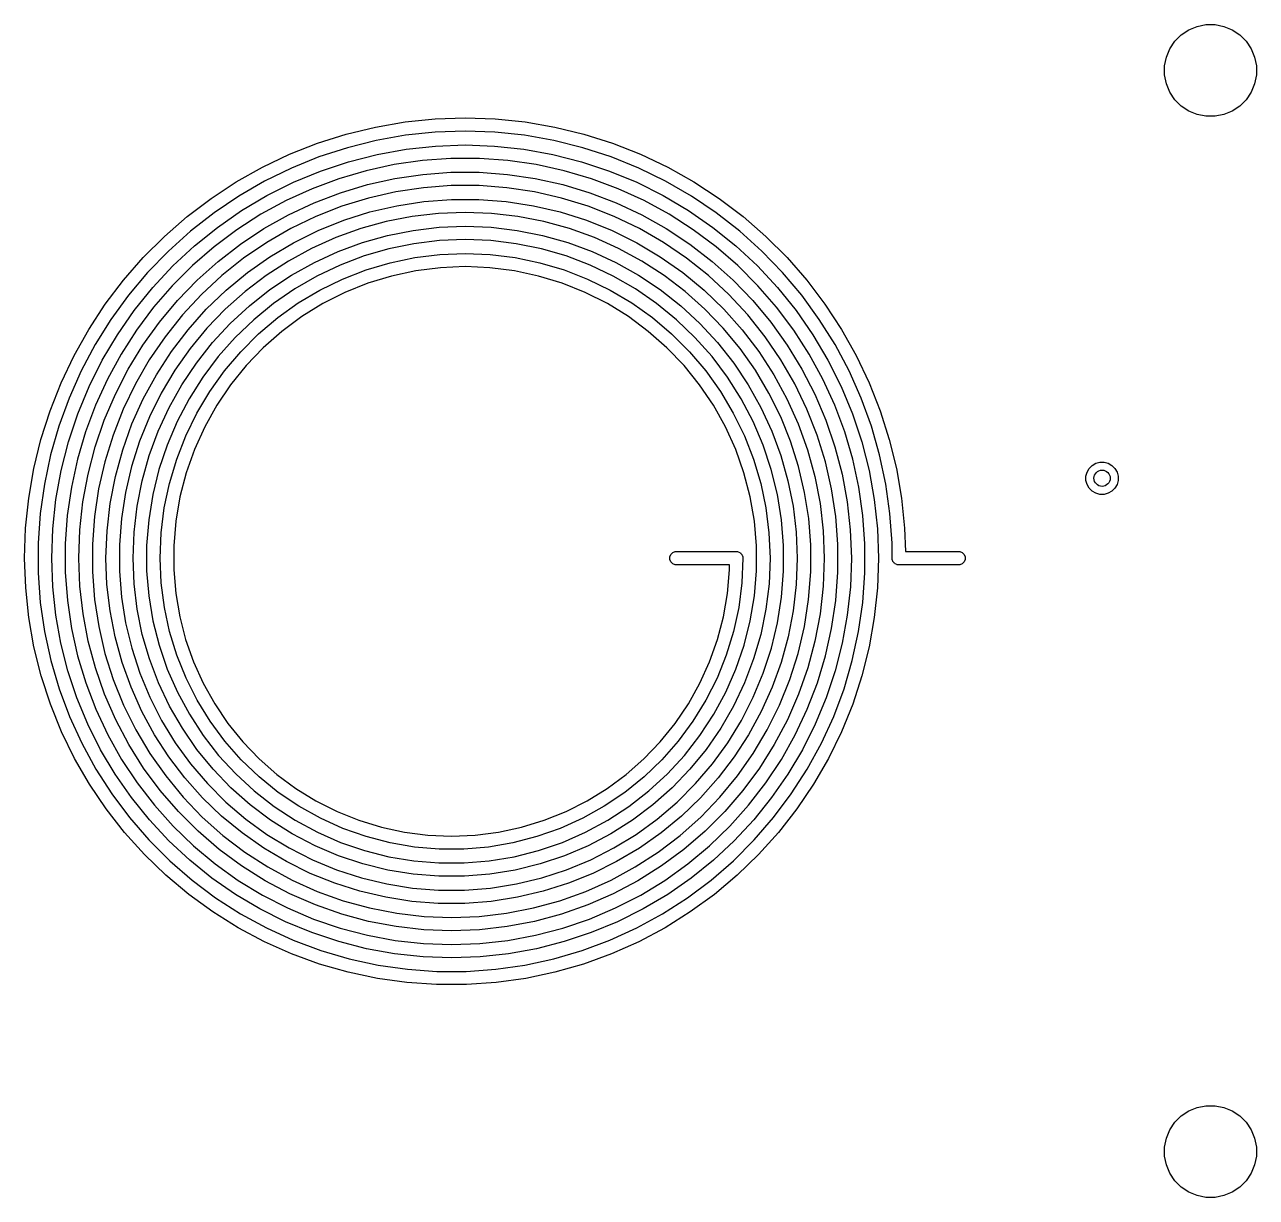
# Model space of a CAD drawing. Extents: x 25 to 275, y -107 to -24.
# Drawn here: x 57.12 to 79.85, y -106.8 to -85.15 of the extents above; entities that cross this region are included whole.
import ezdxf

# ---------------------------------------------------------------- set-up
doc = ezdxf.new("R2010")
doc.units = 0
doc.layers.add('BLACK', color=7, linetype='CONTINUOUS')

msp = doc.modelspace()

# ---------------------------------------------------------------- linework, layer by layer
at = {"layer": 'BLACK', "linetype": 'CONTINUOUS'}
for p, q in [((78.599313, -85.250367), (78.753258, -85.186601)), ((78.753258, -85.186601), (78.916685, -85.154093)), ((78.916685, -85.154093), (79.083315, -85.154093)), ((79.083315, -85.154093), (79.246742, -85.186601)), ((79.246742, -85.186601), (79.400687, -85.250367)), ((78.342941, -85.460766), (78.460766, -85.342941)), ((78.460766, -85.342941), (78.599313, -85.250367)), ((79.400687, -85.250367), (79.539234, -85.342941)), ((79.539234, -85.342941), (79.657059, -85.460766)), ((78.186601, -85.753258), (78.250367, -85.599313)), ((78.250367, -85.599313), (78.342941, -85.460766)), ((79.657059, -85.460766), (79.749633, -85.599313)), ((79.749633, -85.599313), (79.813399, -85.753258)), ((78.154093, -85.916685), (78.186601, -85.753258)), ((79.813399, -85.753258), (79.845907, -85.916685)), ((78.154093, -86.083315), (78.154093, -85.916685)), ((78.186601, -86.246742), (78.154093, -86.083315)), ((79.845907, -86.083315), (79.813399, -86.246742)), ((79.845907, -85.916685), (79.845907, -86.083315)), ((78.250367, -86.400687), (78.186601, -86.246742)), ((79.813399, -86.246742), (79.749633, -86.400687)), ((78.342941, -86.539234), (78.250367, -86.400687)), ((78.460766, -86.657059), (78.342941, -86.539234)), ((79.657059, -86.539234), (79.539234, -86.657059)), ((79.749633, -86.400687), (79.657059, -86.539234)), ((78.599313, -86.749633), (78.460766, -86.657059)), ((78.753258, -86.813399), (78.599313, -86.749633)), ((79.400687, -86.749633), (79.246742, -86.813399)), ((79.539234, -86.657059), (79.400687, -86.749633)), ((63.59692, -87.044942), (64.143646, -86.950677)), ((64.143646, -86.950677), (64.69553, -86.893941)), ((64.69553, -86.893941), (65.25, -86.875)), ((65.25, -86.875), (65.80447, -86.893941)), ((65.80447, -86.893941), (66.356354, -86.950677)), ((66.356354, -86.950677), (66.90308, -87.044942)), ((78.916685, -86.845907), (78.753258, -86.813399)), ((79.083315, -86.845907), (78.916685, -86.845907)), ((79.246742, -86.813399), (79.083315, -86.845907)), ((62.529103, -87.34413), (63.057901, -87.176297)), ((63.057901, -87.176297), (63.59692, -87.044942)), ((64.153344, -87.196886), (63.611697, -87.292393)), ((64.700333, -87.139395), (64.153344, -87.196886)), ((65.25, -87.1202), (64.700333, -87.139395)), ((65.799667, -87.139395), (65.25, -87.1202)), ((66.346656, -87.196886), (65.799667, -87.139395)), ((66.888303, -87.292393), (66.346656, -87.196886)), ((66.90308, -87.044942), (67.442099, -87.176297)), ((67.442099, -87.176297), (67.970897, -87.34413)), ((62.012991, -87.547658), (62.529103, -87.34413)), ((63.078033, -87.42545), (62.55495, -87.59541)), ((63.611697, -87.292393), (63.078033, -87.42545)), ((63.62919, -87.549255), (64.164849, -87.452612)), ((64.164849, -87.452612), (64.706039, -87.394428)), ((64.706039, -87.394428), (65.25, -87.375)), ((65.25, -87.375), (65.793961, -87.394428)), ((65.793961, -87.394428), (66.335151, -87.452612)), ((66.335151, -87.452612), (66.87081, -87.549255)), ((67.421967, -87.42545), (66.888303, -87.292393)), ((67.94505, -87.59541), (67.421967, -87.42545)), ((67.970897, -87.34413), (68.487009, -87.547658)), ((61.511972, -87.785933), (62.012991, -87.547658)), ((62.55495, -87.59541), (62.044997, -87.801445)), ((62.585336, -87.855758), (63.101789, -87.683866)), ((63.101789, -87.683866), (63.62919, -87.549255)), ((64.461146, -87.662581), (63.93971, -87.737553)), ((64.986601, -87.625), (64.461146, -87.662581)), ((65.513399, -87.625), (64.986601, -87.625)), ((66.038854, -87.662581), (65.513399, -87.625)), ((66.56029, -87.737553), (66.038854, -87.662581)), ((66.87081, -87.549255), (67.398211, -87.683866)), ((67.398211, -87.683866), (67.914664, -87.855758)), ((68.455003, -87.801445), (67.94505, -87.59541)), ((68.487009, -87.547658), (68.988028, -87.785933)), ((61.02838, -88.057842), (61.511972, -87.785933)), ((62.044997, -87.801445), (61.550658, -88.04255)), ((62.082461, -88.064056), (62.585336, -87.855758)), ((63.424952, -87.849531), (62.919493, -87.997947)), ((63.93971, -87.737553), (63.424952, -87.849531)), ((63.955837, -87.99352), (64.47073, -87.917743)), ((64.47073, -87.917743), (64.989781, -87.879753)), ((64.989781, -87.879753), (65.510219, -87.879753)), ((65.510219, -87.879753), (66.02927, -87.917743)), ((66.02927, -87.917743), (66.544163, -87.99352)), ((67.075048, -87.849531), (66.56029, -87.737553)), ((67.580507, -87.997947), (67.075048, -87.849531)), ((67.914664, -87.855758), (68.417539, -88.064056)), ((68.949342, -88.04255), (68.455003, -87.801445)), ((68.988028, -87.785933), (69.47162, -88.057842)), ((60.564472, -88.36212), (61.02838, -88.057842)), ((61.550658, -88.04255), (61.074342, -88.317551)), ((61.595726, -88.307698), (62.082461, -88.064056)), ((62.919493, -87.997947), (62.42591, -88.182044)), ((62.949477, -88.256617), (63.44785, -88.106679)), ((63.44785, -88.106679), (63.955837, -87.99352)), ((64.992756, -88.125), (64.479706, -88.163448)), ((65.507244, -88.125), (64.992756, -88.125)), ((66.020294, -88.163448), (65.507244, -88.125)), ((66.544163, -87.99352), (67.05215, -88.106679)), ((67.05215, -88.106679), (67.550523, -88.256617)), ((68.07409, -88.182044), (67.580507, -87.997947)), ((68.417539, -88.064056), (68.904274, -88.307698)), ((69.425658, -88.317551), (68.949342, -88.04255)), ((69.47162, -88.057842), (69.935528, -88.36212)), ((60.12241, -88.697346), (60.564472, -88.36212)), ((61.074342, -88.317551), (60.61837, -88.625108)), ((61.127614, -88.585442), (61.595726, -88.307698)), ((62.42591, -88.182044), (61.946718, -88.400884)), ((62.463379, -88.442533), (62.949477, -88.256617)), ((63.469374, -88.354613), (62.977742, -88.506261)), ((63.970963, -88.240128), (63.469374, -88.354613)), ((64.479706, -88.163448), (63.970963, -88.240128)), ((64.490222, -88.418711), (64.996244, -88.379862)), ((64.996244, -88.379862), (65.503756, -88.379862)), ((65.503756, -88.379862), (66.009778, -88.418711)), ((66.529037, -88.240128), (66.020294, -88.163448)), ((67.030626, -88.354613), (66.529037, -88.240128)), ((67.522258, -88.506261), (67.030626, -88.354613)), ((67.550523, -88.256617), (68.036621, -88.442533)), ((68.553282, -88.400884), (68.07409, -88.182044)), ((68.904274, -88.307698), (69.372386, -88.585442)), ((69.88163, -88.625108), (69.425658, -88.317551)), ((69.935528, -88.36212), (70.37759, -88.697346)), ((60.680508, -88.895873), (61.127614, -88.585442)), ((61.946718, -88.400884), (61.484359, -88.653351)), ((61.992148, -88.663437), (62.463379, -88.442533)), ((62.977742, -88.506261), (62.498818, -88.694225)), ((63.494498, -88.611821), (63.988659, -88.496182)), ((63.988659, -88.496182), (64.490222, -88.418711)), ((66.009778, -88.418711), (66.511341, -88.496182)), ((66.511341, -88.496182), (67.005502, -88.611821)), ((68.001182, -88.694225), (67.522258, -88.506261)), ((68.036621, -88.442533), (68.507852, -88.663437)), ((69.015641, -88.653351), (68.553282, -88.400884)), ((69.372386, -88.585442), (69.819492, -88.895873)), ((59.704256, -89.061958), (60.12241, -88.697346)), ((60.61837, -88.625108), (60.184962, -88.963723)), ((61.484359, -88.653351), (61.041189, -88.938159)), ((61.5383, -88.918149), (61.992148, -88.663437)), ((62.498818, -88.694225), (62.03528, -88.917453)), ((62.53992, -88.954664), (63.010638, -88.764947)), ((63.010638, -88.764947), (63.494498, -88.611821)), ((63.796367, -88.788133), (63.325119, -88.917634)), ((64.276146, -88.695085), (63.796367, -88.788133)), ((64.76164, -88.639037), (64.276146, -88.695085)), ((65.25, -88.620318), (64.76164, -88.639037)), ((65.73836, -88.639037), (65.25, -88.620318)), ((66.223854, -88.695085), (65.73836, -88.639037)), ((66.703633, -88.788133), (66.223854, -88.695085)), ((67.174881, -88.917634), (66.703633, -88.788133)), ((67.005502, -88.611821), (67.489362, -88.764947)), ((67.489362, -88.764947), (67.96008, -88.954664)), ((68.46472, -88.917453), (68.001182, -88.694225)), ((68.507852, -88.663437), (68.9617, -88.918149)), ((69.458811, -88.938159), (69.015641, -88.653351)), ((70.315038, -88.963723), (69.88163, -88.625108)), ((70.37759, -88.697346), (70.795744, -89.061958)), ((59.311958, -89.454256), (59.704256, -89.061958)), ((60.184962, -88.963723), (59.776231, -89.331746)), ((60.256687, -89.237409), (60.680508, -88.895873)), ((61.041189, -88.938159), (60.619466, -89.253857)), ((61.104255, -89.205311), (61.5383, -88.918149)), ((62.03528, -88.917453), (61.58972, -89.174698)), ((62.085106, -89.179856), (62.53992, -88.954664)), ((63.325119, -88.917634), (62.865166, -89.082829)), ((63.357271, -89.174779), (63.820147, -89.044234)), ((63.820147, -89.044234), (64.291839, -88.950409)), ((64.291839, -88.950409), (64.769438, -88.893881)), ((64.769438, -88.893881), (65.25, -88.875)), ((65.25, -88.875), (65.730562, -88.893881)), ((65.730562, -88.893881), (66.208161, -88.950409)), ((66.208161, -88.950409), (66.679853, -89.044234)), ((66.679853, -89.044234), (67.142729, -89.174779)), ((67.634834, -89.082829), (67.174881, -88.917634)), ((67.96008, -88.954664), (68.414894, -89.179856)), ((68.91028, -89.174698), (68.46472, -88.917453)), ((68.9617, -88.918149), (69.395745, -89.205311)), ((69.880534, -89.253857), (69.458811, -88.938159)), ((69.819492, -88.895873), (70.243313, -89.237409)), ((70.723769, -89.331746), (70.315038, -88.963723)), ((70.795744, -89.061958), (71.188042, -89.454256)), ((59.858311, -89.608311), (60.256687, -89.237409)), ((60.619466, -89.253857), (60.221339, -89.598837)), ((60.69233, -89.523389), (61.104255, -89.205311)), ((61.58972, -89.174698), (61.164629, -89.464519)), ((61.648865, -89.439204), (62.085106, -89.179856)), ((62.419209, -89.282749), (61.989863, -89.516219)), ((62.865166, -89.082829), (62.419209, -89.282749)), ((62.906064, -89.341238), (63.357271, -89.174779)), ((63.842879, -89.291086), (63.388065, -89.422825)), ((64.306819, -89.196372), (63.842879, -89.291086)), ((64.776875, -89.139297), (64.306819, -89.196372)), ((65.25, -89.120231), (64.776875, -89.139297)), ((65.723125, -89.139297), (65.25, -89.120231)), ((66.193181, -89.196372), (65.723125, -89.139297)), ((66.657121, -89.291086), (66.193181, -89.196372)), ((67.111935, -89.422825), (66.657121, -89.291086)), ((67.142729, -89.174779), (67.593936, -89.341238)), ((68.080791, -89.282749), (67.634834, -89.082829)), ((68.510137, -89.516219), (68.080791, -89.282749)), ((68.414894, -89.179856), (68.851135, -89.439204)), ((69.335371, -89.464519), (68.91028, -89.174698)), ((69.395745, -89.205311), (69.80767, -89.523389)), ((70.278661, -89.598837), (69.880534, -89.253857)), ((70.243313, -89.237409), (70.641689, -89.608311)), ((58.947346, -89.87241), (59.311958, -89.454256)), ((59.776231, -89.331746), (59.394167, -89.727385)), ((61.164629, -89.464519), (60.762386, -89.785298)), ((61.233757, -89.731185), (61.648865, -89.439204)), ((61.989863, -89.516219), (61.57965, -89.781871)), ((62.469308, -89.542585), (62.906064, -89.341238)), ((63.388065, -89.422825), (62.945327, -89.590733)), ((63.869144, -89.547124), (64.324155, -89.451718)), ((64.324155, -89.451718), (64.785491, -89.394212)), ((64.785491, -89.394212), (65.25, -89.375)), ((65.25, -89.375), (65.714509, -89.394212)), ((65.714509, -89.394212), (66.175845, -89.451718)), ((66.175845, -89.451718), (66.630856, -89.547124)), ((67.554673, -89.590733), (67.111935, -89.422825)), ((67.593936, -89.341238), (68.030692, -89.542585)), ((68.92035, -89.781871), (68.510137, -89.516219)), ((68.851135, -89.439204), (69.266243, -89.731185)), ((69.737614, -89.785298), (69.335371, -89.464519)), ((71.105833, -89.727385), (70.723769, -89.331746)), ((71.188042, -89.454256), (71.552654, -89.87241)), ((59.394167, -89.727385), (59.040633, -90.148711)), ((59.487409, -90.006687), (59.858311, -89.608311)), ((60.221339, -89.598837), (59.848837, -89.971339)), ((60.304721, -89.870688), (60.69233, -89.523389)), ((60.842217, -90.054085), (61.233757, -89.731185)), ((62.049696, -89.777579), (62.469308, -89.542585)), ((62.945327, -89.590733), (62.517535, -89.793723)), ((62.990463, -89.848775), (63.423565, -89.679778)), ((63.423565, -89.679778), (63.869144, -89.547124)), ((64.340801, -89.697537), (63.894397, -89.793745)), ((64.793757, -89.639534), (64.340801, -89.697537)), ((65.25, -89.620153), (64.793757, -89.639534)), ((65.706243, -89.639534), (65.25, -89.620153)), ((66.159199, -89.697537), (65.706243, -89.639534)), ((66.605603, -89.793745), (66.159199, -89.697537)), ((66.630856, -89.547124), (67.076435, -89.679778)), ((67.076435, -89.679778), (67.509537, -89.848775)), ((67.982465, -89.793723), (67.554673, -89.590733)), ((68.030692, -89.542585), (68.450304, -89.777579)), ((69.266243, -89.731185), (69.657783, -90.054085)), ((69.80767, -89.523389), (70.195279, -89.870688)), ((70.651163, -89.971339), (70.278661, -89.598837)), ((70.641689, -89.608311), (71.012591, -90.006687)), ((71.459367, -90.148711), (71.105833, -89.727385)), ((58.61212, -90.314472), (58.947346, -89.87241)), ((59.848837, -89.971339), (59.503857, -90.369466)), ((59.943498, -90.245353), (60.304721, -89.870688)), ((60.762386, -89.785298), (60.385239, -90.135239)), ((61.57965, -89.781871), (61.190976, -90.078144)), ((61.649815, -90.044771), (62.049696, -89.777579)), ((62.517535, -89.793723), (62.107464, -90.030478)), ((62.572796, -90.05296), (62.990463, -89.848775)), ((63.457759, -89.927464), (63.034034, -90.09773)), ((63.894397, -89.793745), (63.457759, -89.927464)), ((67.042241, -89.927464), (66.605603, -89.793745)), ((67.465966, -90.09773), (67.042241, -89.927464)), ((67.509537, -89.848775), (67.927204, -90.05296)), ((68.392536, -90.030478), (67.982465, -89.793723)), ((68.450304, -89.777579), (68.850185, -90.044771)), ((69.309024, -90.078144), (68.92035, -89.781871)), ((70.114761, -90.135239), (69.737614, -89.785298)), ((70.195279, -89.870688), (70.556502, -90.245353)), ((70.996143, -90.369466), (70.651163, -89.971339)), ((71.552654, -89.87241), (71.88788, -90.314472)), ((59.040633, -90.148711), (58.71735, -90.593672)), ((59.145873, -90.430508), (59.487409, -90.006687)), ((60.385239, -90.135239), (60.035298, -90.512386)), ((60.476544, -90.40601), (60.842217, -90.054085)), ((61.190976, -90.078144), (60.826121, -90.403301)), ((61.272131, -90.342513), (61.649815, -90.044771)), ((62.107464, -90.030478), (61.717774, -90.299461)), ((62.173417, -90.290939), (62.572796, -90.05296)), ((63.034034, -90.09773), (62.626276, -90.303318)), ((67.873724, -90.303318), (67.465966, -90.09773)), ((67.927204, -90.05296), (68.326583, -90.290939)), ((68.782226, -90.299461), (68.392536, -90.030478)), ((68.850185, -90.044771), (69.227869, -90.342513)), ((69.673879, -90.403301), (69.309024, -90.078144)), ((69.657783, -90.054085), (70.023456, -90.40601)), ((70.464702, -90.512386), (70.114761, -90.135239)), ((71.012591, -90.006687), (71.354127, -90.430508)), ((71.78265, -90.593672), (71.459367, -90.148711)), ((58.307842, -90.77838), (58.61212, -90.314472)), ((59.503857, -90.369466), (59.188159, -90.791189)), ((59.610588, -90.645387), (59.943498, -90.245353)), ((60.138884, -90.784894), (60.476544, -90.40601)), ((60.826121, -90.403301), (60.487228, -90.755434)), ((60.918971, -90.668971), (61.272131, -90.342513)), ((61.717774, -90.299461), (61.350992, -90.59893)), ((61.795053, -90.561085), (62.173417, -90.290939)), ((62.626276, -90.303318), (62.237421, -90.542745)), ((68.262579, -90.542745), (67.873724, -90.303318)), ((68.326583, -90.290939), (68.704947, -90.561085)), ((69.149008, -90.59893), (68.782226, -90.299461)), ((69.227869, -90.342513), (69.581029, -90.668971)), ((70.012772, -90.755434), (69.673879, -90.403301)), ((70.023456, -90.40601), (70.361116, -90.784894)), ((70.556502, -90.245353), (70.889412, -90.645387)), ((71.311841, -90.791189), (70.996143, -90.369466)), ((71.88788, -90.314472), (72.192158, -90.77838)), ((58.71735, -90.593672), (58.425893, -91.0601)), ((58.835442, -90.877614), (59.145873, -90.430508)), ((59.307766, -91.068655), (59.610588, -90.645387)), ((60.035298, -90.512386), (59.714519, -90.914629)), ((61.350992, -90.59893), (61.009496, -90.926941)), ((61.440291, -90.861553), (61.795053, -90.561085)), ((62.237421, -90.542745), (61.870273, -90.814287)), ((68.629727, -90.814287), (68.262579, -90.542745)), ((68.704947, -90.561085), (69.059709, -90.861553)), ((69.490504, -90.926941), (69.149008, -90.59893)), ((70.785481, -90.914629), (70.464702, -90.512386)), ((70.889412, -90.645387), (71.192234, -91.068655)), ((71.354127, -90.430508), (71.664558, -90.877614)), ((72.074107, -91.0601), (71.78265, -90.593672)), ((58.035933, -91.261972), (58.307842, -90.77838)), ((58.557698, -91.345726), (58.835442, -90.877614)), ((59.188159, -90.791189), (58.903351, -91.234359)), ((59.831218, -91.188514), (60.138884, -90.784894)), ((60.487228, -90.755434), (60.176284, -91.132475)), ((60.592513, -91.022131), (60.918971, -90.668971)), ((61.111553, -91.190291), (61.440291, -90.861553)), ((61.870273, -90.814287), (61.527475, -91.115987)), ((68.972525, -91.115987), (68.629727, -90.814287)), ((69.059709, -90.861553), (69.388447, -91.190291)), ((69.581029, -90.668971), (69.907487, -91.022131)), ((70.323716, -91.132475), (70.012772, -90.755434)), ((70.361116, -90.784894), (70.668782, -91.188514)), ((71.596649, -91.234359), (71.311841, -90.791189)), ((71.664558, -90.877614), (71.942302, -91.345726)), ((72.192158, -90.77838), (72.464067, -91.261972)), ((58.425893, -91.0601), (58.167683, -91.545723)), ((59.036648, -91.512898), (59.307766, -91.068655)), ((59.714519, -90.914629), (59.424698, -91.33972)), ((60.294771, -91.399815), (60.592513, -91.022131)), ((61.009496, -90.926941), (60.695502, -91.281367)), ((69.804498, -91.281367), (69.490504, -90.926941)), ((69.907487, -91.022131), (70.205229, -91.399815)), ((71.075302, -91.33972), (70.785481, -90.914629)), ((71.192234, -91.068655), (71.463352, -91.512898)), ((72.332317, -91.545723), (72.074107, -91.0601)), ((57.797658, -91.762991), (58.035933, -91.261972)), ((58.903351, -91.234359), (58.650884, -91.696718)), ((59.555351, -91.614501), (59.831218, -91.188514)), ((60.176284, -91.132475), (59.895115, -91.532212)), ((60.695502, -91.281367), (60.411045, -91.659911)), ((60.811085, -91.545053), (61.111553, -91.190291)), ((61.527475, -91.115987), (61.211498, -91.445671)), ((69.288502, -91.445671), (68.972525, -91.115987)), ((69.388447, -91.190291), (69.688915, -91.545053)), ((70.088955, -91.659911), (69.804498, -91.281367)), ((70.604885, -91.532212), (70.323716, -91.132475)), ((70.668782, -91.188514), (70.944649, -91.614501)), ((71.849116, -91.696718), (71.596649, -91.234359)), ((72.464067, -91.261972), (72.702342, -91.762991)), ((58.167683, -91.545723), (57.943977, -92.048175)), ((58.314056, -91.832461), (58.557698, -91.345726)), ((58.798681, -91.975746), (59.036648, -91.512898)), ((59.424698, -91.33972), (59.167453, -91.78528)), ((59.895115, -91.532212), (59.645371, -91.952299)), ((60.027579, -91.799696), (60.294771, -91.399815)), ((60.540939, -91.923417), (60.811085, -91.545053)), ((61.211498, -91.445671), (60.924618, -91.800964)), ((69.575382, -91.800964), (69.288502, -91.445671)), ((69.688915, -91.545053), (69.959061, -91.923417)), ((70.205229, -91.399815), (70.472421, -91.799696)), ((70.854629, -91.952299), (70.604885, -91.532212)), ((71.332547, -91.78528), (71.075302, -91.33972)), ((71.463352, -91.512898), (71.701319, -91.975746)), ((71.942302, -91.345726), (72.185944, -91.832461)), ((72.556023, -92.048175), (72.332317, -91.545723)), ((57.59413, -92.279103), (57.797658, -91.762991)), ((58.650884, -91.696718), (58.432044, -92.17591)), ((59.167453, -91.78528), (58.944225, -92.248818)), ((59.312903, -92.060356), (59.555351, -91.614501)), ((60.411045, -91.659911), (60.157971, -92.060116)), ((70.342029, -92.060115), (70.088955, -91.659911)), ((70.944649, -91.614501), (71.187097, -92.060356)), ((71.555775, -92.248818), (71.332547, -91.78528)), ((72.067956, -92.17591), (71.849116, -91.696718)), ((72.702342, -91.762991), (72.90587, -92.279103)), ((58.105758, -92.335336), (58.314056, -91.832461)), ((58.595135, -92.45473), (58.798681, -91.975746)), ((59.645371, -91.952299), (59.428517, -92.390272)), ((59.792585, -92.219308), (60.027579, -91.799696)), ((60.30296, -92.322796), (60.540939, -91.923417)), ((60.924618, -91.800964), (60.668904, -92.179307)), ((69.831096, -92.179307), (69.575382, -91.800964)), ((69.959061, -91.923417), (70.19704, -92.322796)), ((70.472421, -91.799696), (70.707415, -92.219308)), ((71.071483, -92.390272), (70.854629, -91.952299)), ((71.701319, -91.975746), (71.904865, -92.45473)), ((72.185944, -91.832461), (72.394242, -92.335336)), ((57.943977, -92.048175), (57.755865, -92.565008)), ((58.432044, -92.17591), (58.247947, -92.669493)), ((59.105296, -92.523462), (59.312903, -92.060356)), ((59.591238, -92.656064), (59.792585, -92.219308)), ((60.157971, -92.060116), (59.93792, -92.479387)), ((60.668904, -92.179307), (60.446196, -92.577973)), ((70.053804, -92.577973), (69.831096, -92.179307)), ((70.56208, -92.479387), (70.342029, -92.060115)), ((70.707415, -92.219308), (70.908762, -92.656064)), ((71.187097, -92.060356), (71.394704, -92.523462)), ((72.252053, -92.669493), (72.067956, -92.17591)), ((72.744135, -92.565008), (72.556023, -92.048175)), ((57.426297, -92.807901), (57.59413, -92.279103)), ((57.933866, -92.851789), (58.105758, -92.335336)), ((58.427096, -92.947294), (58.595135, -92.45473)), ((58.944225, -92.248818), (58.756261, -92.727742)), ((59.428517, -92.390272), (59.245826, -92.84356)), ((60.098775, -92.740463), (60.30296, -92.322796)), ((70.19704, -92.322796), (70.401225, -92.740463)), ((71.254174, -92.84356), (71.071483, -92.390272)), ((71.743739, -92.727742), (71.555775, -92.248818)), ((71.904865, -92.45473), (72.072904, -92.947294)), ((72.394242, -92.335336), (72.566134, -92.851789)), ((72.90587, -92.279103), (73.073703, -92.807901)), ((57.755865, -92.565008), (57.604264, -93.093704)), ((58.247947, -92.669493), (58.099531, -93.174952)), ((58.933749, -93.001101), (59.105296, -92.523462)), ((59.424779, -93.107271), (59.591238, -92.656064)), ((59.93792, -92.479387), (59.75232, -92.915005)), ((60.446196, -92.577973), (60.258099, -92.994089)), ((70.241901, -92.994089), (70.053804, -92.577973)), ((70.74768, -92.915005), (70.56208, -92.479387)), ((70.908762, -92.656064), (71.075221, -93.107271)), ((71.394704, -92.523462), (71.566251, -93.001101)), ((72.400469, -93.174952), (72.252053, -92.669493)), ((72.895736, -93.093704), (72.744135, -92.565008)), ((57.294942, -93.34692), (57.426297, -92.807901)), ((57.799255, -93.37919), (57.933866, -92.851789)), ((58.756261, -92.727742), (58.604613, -93.219374)), ((59.245826, -92.84356), (59.098369, -93.309502)), ((59.75232, -92.915005), (59.602375, -93.364146)), ((59.929778, -93.173565), (60.098775, -92.740463)), ((70.401225, -92.740463), (70.570222, -93.173565)), ((70.897625, -93.364146), (70.74768, -92.915005)), ((71.401631, -93.309502), (71.254174, -92.84356)), ((71.895387, -93.219374), (71.743739, -92.727742)), ((72.566134, -92.851789), (72.700745, -93.37919)), ((73.073703, -92.807901), (73.205058, -93.34692)), ((57.604264, -93.093704), (57.489912, -93.631687)), ((58.295459, -93.45081), (58.427096, -92.947294)), ((58.799268, -93.490471), (58.933749, -93.001101)), ((59.294234, -93.570147), (59.424779, -93.107271)), ((60.258099, -92.994089), (60.105969, -93.424658)), ((70.394031, -93.424658), (70.241901, -92.994089)), ((71.075221, -93.107271), (71.205766, -93.570147)), ((71.566251, -93.001101), (71.700732, -93.490471)), ((72.072904, -92.947294), (72.204541, -93.45081)), ((73.010088, -93.631687), (72.895736, -93.093704)), ((57.200677, -93.893646), (57.294942, -93.34692)), ((57.702612, -93.914849), (57.799255, -93.37919)), ((58.099531, -93.174952), (57.987553, -93.68971)), ((58.604613, -93.219374), (58.490128, -93.720963)), ((59.098369, -93.309502), (58.987013, -93.785365)), ((59.602375, -93.364146), (59.489057, -93.823895)), ((59.797124, -93.619144), (59.929778, -93.173565)), ((70.570222, -93.173565), (70.702876, -93.619144)), ((71.010943, -93.823895), (70.897625, -93.364146)), ((71.512987, -93.785365), (71.401631, -93.309502)), ((72.009872, -93.720963), (71.895387, -93.219374)), ((72.512447, -93.68971), (72.400469, -93.174952)), ((72.700745, -93.37919), (72.797388, -93.914849)), ((73.205058, -93.34692), (73.299323, -93.893646)), ((76.722836, -93.410195), (76.761994, -93.342372)), ((76.761994, -93.342372), (76.817372, -93.286994)), ((76.817372, -93.286994), (76.885195, -93.247836)), ((76.885195, -93.247836), (76.960842, -93.227567)), ((76.960842, -93.227567), (77.039158, -93.227567)), ((77.039158, -93.227567), (77.114805, -93.247836)), ((77.114805, -93.247836), (77.182628, -93.286994)), ((77.182628, -93.286994), (77.238006, -93.342372)), ((77.238006, -93.342372), (77.277164, -93.410195)), ((58.200929, -93.962592), (58.295459, -93.45081)), ((58.702642, -93.988698), (58.799268, -93.490471)), ((59.200409, -94.041839), (59.294234, -93.570147)), ((60.105969, -93.424658), (59.990902, -93.866578)), ((70.509098, -93.866578), (70.394031, -93.424658)), ((71.205766, -93.570147), (71.299591, -94.041839)), ((71.700732, -93.490471), (71.797358, -93.988698)), ((72.204541, -93.45081), (72.299071, -93.962592)), ((76.702567, -93.485842), (76.722836, -93.410195)), ((76.702567, -93.564158), (76.702567, -93.485842)), ((76.722836, -93.639805), (76.702567, -93.564158)), ((77.277164, -93.410195), (77.297433, -93.485842)), ((77.297433, -93.564158), (77.277164, -93.639805)), ((77.297433, -93.485842), (77.297433, -93.564158)), ((57.489912, -93.631687), (57.413366, -94.176337)), ((57.987553, -93.68971), (57.912581, -94.211146)), ((58.490128, -93.720963), (58.413448, -94.229706)), ((58.987013, -93.785365), (58.912411, -94.268356)), ((59.489057, -93.823895), (59.413101, -94.291272)), ((59.701718, -94.074155), (59.797124, -93.619144)), ((70.702876, -93.619144), (70.798282, -94.074155)), ((71.086899, -94.291272), (71.010943, -93.823895)), ((71.587589, -94.268356), (71.512987, -93.785365)), ((72.086552, -94.229706), (72.009872, -93.720963)), ((72.587419, -94.211146), (72.512447, -93.68971)), ((73.086634, -94.176337), (73.010088, -93.631687)), ((76.761994, -93.707628), (76.722836, -93.639805)), ((76.817372, -93.763006), (76.761994, -93.707628)), ((76.885195, -93.802164), (76.817372, -93.763006)), ((76.960842, -93.822433), (76.885195, -93.802164)), ((77.039158, -93.822433), (76.960842, -93.822433)), ((77.114805, -93.802164), (77.039158, -93.822433)), ((77.182628, -93.763006), (77.114805, -93.802164)), ((77.238006, -93.707628), (77.182628, -93.763006)), ((77.277164, -93.639805), (77.238006, -93.707628)), ((57.143941, -94.44553), (57.200677, -93.893646)), ((57.644428, -94.456039), (57.702612, -93.914849)), ((58.144007, -94.479908), (58.200929, -93.962592)), ((58.644439, -94.492861), (58.702642, -93.988698)), ((59.143881, -94.519438), (59.200409, -94.041839)), ((59.990902, -93.866578), (59.913727, -94.316664)), ((70.586273, -94.316664), (70.509098, -93.866578)), ((71.299591, -94.041839), (71.356119, -94.519438)), ((71.797358, -93.988698), (71.855561, -94.492861)), ((72.299071, -93.962592), (72.355993, -94.479908)), ((72.797388, -93.914849), (72.855572, -94.456039)), ((73.299323, -93.893646), (73.356059, -94.44553)), ((57.413366, -94.176337), (57.375, -94.724999)), ((57.912581, -94.211146), (57.875, -94.736601)), ((58.413448, -94.229706), (58.375, -94.742756)), ((58.912411, -94.268356), (58.875, -94.755641)), ((59.413101, -94.291272), (59.375, -94.763246)), ((59.644212, -94.535491), (59.701718, -94.074155)), ((70.798282, -94.074155), (70.855788, -94.535491)), ((71.125, -94.763246), (71.086899, -94.291272)), ((71.625, -94.755641), (71.587589, -94.268356)), ((72.125, -94.742756), (72.086552, -94.229706)), ((72.625, -94.736601), (72.587419, -94.211146)), ((73.125, -94.724999), (73.086634, -94.176337)), ((57.125, -95), (57.143941, -94.44553)), ((57.625, -95), (57.644428, -94.456039)), ((58.125, -95), (58.144007, -94.479908)), ((58.625, -95), (58.644439, -94.492861)), ((59.913727, -94.316664), (59.875, -94.771673)), ((70.625, -94.771673), (70.586273, -94.316664)), ((71.855561, -94.492861), (71.875, -95)), ((72.355993, -94.479908), (72.375, -95)), ((72.855572, -94.456039), (72.875, -95)), ((73.356059, -94.44553), (73.37073, -94.875)), ((57.375, -94.724999), (57.375, -95)), ((57.875, -94.736601), (57.875, -95)), ((58.375, -94.742756), (58.375, -95)), ((59.125, -95), (59.143881, -94.519438)), ((59.625, -95), (59.644212, -94.535491)), ((70.855788, -94.535491), (70.875, -95)), ((71.356119, -94.519438), (71.375, -95)), ((72.125, -95), (72.125, -94.742756)), ((72.625, -95), (72.625, -94.736601)), ((73.125, -95), (73.125, -94.724999)), ((58.875, -94.755641), (58.875, -95)), ((59.375, -94.763246), (59.375, -95)), ((59.875, -94.771673), (59.875, -95)), ((69.027402, -94.975614), (69.046066, -94.930554)), ((69.046066, -94.930554), (69.080554, -94.896066)), ((69.080554, -94.896066), (69.125614, -94.877402)), ((69.125614, -94.877402), (69.15, -94.875)), ((69.15, -94.875), (70.25, -94.875)), ((70.25, -94.875), (70.274386, -94.877402)), ((70.274386, -94.877402), (70.276153, -94.878134)), ((70.276153, -94.878134), (70.277815, -94.878134)), ((70.277815, -94.878134), (70.288031, -94.883054)), ((70.288031, -94.883054), (70.319446, -94.896066)), ((70.319446, -94.896066), (70.323528, -94.900148)), ((70.323528, -94.900148), (70.327936, -94.902271)), ((70.327936, -94.902271), (70.336933, -94.913553)), ((70.336933, -94.913553), (70.353934, -94.930554)), ((70.353934, -94.930554), (70.357655, -94.939538)), ((70.357655, -94.939538), (70.362621, -94.945765)), ((70.362621, -94.945765), (70.36555, -94.958598)), ((70.36555, -94.958598), (70.372598, -94.975614)), ((70.625, -95), (70.625, -94.771673)), ((71.125, -95), (71.125, -94.763246)), ((71.625, -95), (71.625, -94.755641)), ((73.37073, -94.875), (74.35, -94.875)), ((74.35, -94.875), (74.374386, -94.877402)), ((74.374386, -94.877402), (74.419446, -94.896066)), ((74.419446, -94.896066), (74.453934, -94.930554)), ((74.453934, -94.930554), (74.472598, -94.975614)), ((57.144183, -95.549332), (57.125, -95)), ((57.375, -95), (57.375, -95.272328)), ((57.643791, -95.526126), (57.625, -95)), ((57.875, -95), (57.875, -95.260393)), ((58.144224, -95.513769), (58.125, -95)), ((58.375, -95), (58.375, -95.253942)), ((58.643706, -95.488001), (58.625, -95)), ((58.875, -95), (58.875, -95.240652)), ((59.144051, -95.472741), (59.125, -95)), ((59.375, -95), (59.375, -95.232652)), ((59.644363, -95.455832), (59.625, -95)), ((59.875, -95), (59.875, -95.217707)), ((69.027402, -95.024386), (69.027402, -94.975614)), ((69.046066, -95.069446), (69.027402, -95.024386)), ((69.080554, -95.103934), (69.046066, -95.069446)), ((69.125614, -95.122598), (69.080554, -95.103934)), ((69.15, -95.125), (69.125614, -95.122598)), ((70.125, -95.125), (69.15, -95.125)), ((70.125, -95.217707), (70.125, -95.125)), ((70.375, -95), (70.355637, -95.455832)), ((70.372598, -94.975614), (70.372598, -94.989476)), ((70.372598, -94.989476), (70.375, -95)), ((70.625, -95.232652), (70.625, -95)), ((70.875, -95), (70.855949, -95.472741)), ((71.125, -95.240652), (71.125, -95)), ((71.375, -95), (71.356294, -95.488001)), ((71.625, -95.253942), (71.625, -95)), ((71.875, -95), (71.855776, -95.513769)), ((72.125, -95.260393), (72.125, -95)), ((72.375, -95), (72.356209, -95.526126)), ((72.625, -95.272328), (72.625, -95)), ((72.875, -95), (72.855817, -95.549332)), ((73.127402, -95.010523), (73.125, -95)), ((73.127402, -95.024386), (73.127402, -95.010523)), ((73.134449, -95.041401), (73.127402, -95.024386)), ((73.137379, -95.054235), (73.134449, -95.041401)), ((73.142344, -95.060461), (73.137379, -95.054235)), ((73.146066, -95.069446), (73.142344, -95.060461)), ((73.163066, -95.086446), (73.146066, -95.069446)), ((73.172064, -95.097729), (73.163066, -95.086446)), ((73.176471, -95.099851), (73.172064, -95.097729)), ((73.180554, -95.103934), (73.176471, -95.099851)), ((73.211968, -95.116945), (73.180554, -95.103934)), ((73.222185, -95.121866), (73.211968, -95.116945)), ((73.223847, -95.121866), (73.222185, -95.121866)), ((73.225614, -95.122598), (73.223847, -95.121866)), ((73.25, -95.125), (73.225614, -95.122598)), ((74.35, -95.125), (73.25, -95.125)), ((74.374386, -95.122598), (74.35, -95.125)), ((74.419446, -95.103934), (74.374386, -95.122598)), ((74.453934, -95.069446), (74.419446, -95.103934)), ((74.472598, -95.024386), (74.453934, -95.069446)), ((74.472598, -94.975614), (74.472598, -95.024386)), ((57.375, -95.272328), (57.413855, -95.815595)), ((57.875, -95.260393), (57.913015, -95.77979)), ((58.375, -95.253942), (58.413878, -95.760336)), ((58.875, -95.240652), (58.912762, -95.720472)), ((59.375, -95.232652), (59.413425, -95.696366)), ((59.875, -95.217707), (59.911926, -95.651553)), ((70.088074, -95.651553), (70.125, -95.217707)), ((70.586575, -95.696366), (70.625, -95.232652)), ((71.087238, -95.720472), (71.125, -95.240652)), ((71.586122, -95.760336), (71.625, -95.253942)), ((72.086985, -95.77979), (72.125, -95.260393)), ((72.586145, -95.815595), (72.625, -95.272328)), ((57.201639, -96.095988), (57.144183, -95.549332)), ((57.700067, -96.049572), (57.643791, -95.526126)), ((58.201788, -96.024666), (58.144224, -95.513769)), ((58.699712, -95.973139), (58.643706, -95.488001)), ((59.20108, -95.942416), (59.144051, -95.472741)), ((59.702314, -95.908379), (59.644363, -95.455832)), ((59.911926, -95.651553), (59.985511, -96.080705)), ((70.014489, -96.080705), (70.088074, -95.651553)), ((70.355637, -95.455832), (70.297686, -95.908379)), ((70.855949, -95.472741), (70.79892, -95.942416)), ((71.356294, -95.488001), (71.300288, -95.973139)), ((71.855776, -95.513769), (71.798212, -96.024666)), ((72.356209, -95.526126), (72.299933, -96.049572)), ((72.855817, -95.549332), (72.798361, -96.095988)), ((57.413855, -95.815595), (57.491367, -96.354706)), ((57.913015, -95.77979), (57.988842, -96.295027)), ((58.413878, -95.760336), (58.491406, -96.262267)), ((58.912762, -95.720472), (58.988055, -96.19585)), ((59.413425, -95.696366), (59.490011, -96.155323)), ((70.509989, -96.155323), (70.586575, -95.696366)), ((71.011945, -96.19585), (71.087238, -95.720472)), ((71.508594, -96.262267), (71.586122, -95.760336)), ((72.011158, -96.295027), (72.086985, -95.77979)), ((72.508633, -96.354706), (72.586145, -95.815595)), ((57.297088, -96.637305), (57.201639, -96.095988)), ((57.793542, -96.567669), (57.700067, -96.049572)), ((58.297371, -96.529831), (58.201788, -96.024666)), ((58.792692, -96.452566), (58.699712, -95.973139)), ((59.295717, -96.40598), (59.20108, -95.942416)), ((59.798435, -96.354382), (59.702314, -95.908379)), ((59.985511, -96.080705), (60.095226, -96.50207)), ((69.904774, -96.50207), (70.014489, -96.080705)), ((70.297686, -95.908379), (70.201565, -96.354382)), ((70.79892, -95.942416), (70.704283, -96.40598)), ((71.300288, -95.973139), (71.207308, -96.452566)), ((71.798212, -96.024666), (71.702629, -96.529831)), ((72.299933, -96.049572), (72.206458, -96.567669)), ((72.798361, -96.095988), (72.702912, -96.637305)), ((57.988842, -96.295027), (58.102076, -96.803354)), ((58.491406, -96.262267), (58.607129, -96.756792)), ((58.988055, -96.19585), (59.100413, -96.663856)), ((59.490011, -96.155323), (59.604236, -96.606388)), ((70.395764, -96.606388), (70.509989, -96.155323)), ((70.899587, -96.663856), (71.011945, -96.19585)), ((71.392871, -96.756792), (71.508594, -96.262267)), ((71.897924, -96.803354), (72.011158, -96.295027)), ((57.491367, -96.354706), (57.607142, -96.886914)), ((58.430437, -97.026442), (58.297371, -96.529831)), ((58.922098, -96.923469), (58.792692, -96.452566)), ((59.427348, -96.860424), (59.295717, -96.40598)), ((59.932034, -96.790626), (59.798435, -96.354382)), ((60.095226, -96.50207), (60.24028, -96.912613)), ((69.75972, -96.912613), (69.904774, -96.50207)), ((70.201565, -96.354382), (70.067966, -96.790626)), ((70.704283, -96.40598), (70.572652, -96.860424)), ((71.207308, -96.452566), (71.077902, -96.923469)), ((71.702629, -96.529831), (71.569563, -97.026442)), ((72.392858, -96.886914), (72.508633, -96.354706)), ((57.430064, -97.170644), (57.297088, -96.637305)), ((57.923739, -97.077778), (57.793542, -96.567669)), ((58.607129, -96.756792), (58.760369, -97.241006)), ((59.100413, -96.663856), (59.249144, -97.121603)), ((59.604236, -96.606388), (59.75532, -97.04648)), ((60.102147, -97.213969), (59.932034, -96.790626)), ((70.067966, -96.790626), (69.897853, -97.213969)), ((70.24468, -97.04648), (70.395764, -96.606388)), ((70.750856, -97.121603), (70.899587, -96.663856)), ((71.239631, -97.241006), (71.392871, -96.756792)), ((72.206458, -96.567669), (72.076261, -97.077778)), ((72.702912, -96.637305), (72.569936, -97.170644)), ((57.607142, -96.886914), (57.760589, -97.409507)), ((58.102076, -96.803354), (58.252114, -97.302059)), ((59.087172, -97.383084), (58.922098, -96.923469)), ((59.595121, -97.302804), (59.427348, -96.860424)), ((60.24028, -96.912613), (60.419628, -97.309375)), ((69.580372, -97.309375), (69.75972, -96.912613)), ((70.572652, -96.860424), (70.404879, -97.302804)), ((71.077902, -96.923469), (70.912828, -97.383084)), ((71.747886, -97.302059), (71.897924, -96.803354)), ((72.239411, -97.409507), (72.392858, -96.886914)), ((57.599921, -97.693409), (57.430064, -97.170644)), ((58.089996, -97.577298), (57.923739, -97.077778)), ((58.600243, -97.51172), (58.430437, -97.026442)), ((58.760369, -97.241006), (58.950224, -97.71207)), ((59.249144, -97.121603), (59.433331, -97.566269)), ((59.75532, -97.04648), (59.94223, -97.472593)), ((60.307549, -97.62136), (60.102147, -97.213969)), ((69.897853, -97.213969), (69.692451, -97.62136)), ((70.05777, -97.472593), (70.24468, -97.04648)), ((70.566669, -97.566269), (70.750856, -97.121603)), ((71.049776, -97.71207), (71.239631, -97.241006)), ((71.569563, -97.026442), (71.399757, -97.51172)), ((72.076261, -97.077778), (71.910004, -97.577298)), ((72.569936, -97.170644), (72.400079, -97.693409)), ((57.760589, -97.409507), (57.950927, -97.919822)), ((58.252114, -97.302059), (58.438155, -97.788482)), ((59.286945, -97.828714), (59.087172, -97.383084)), ((59.797946, -97.730249), (59.595121, -97.302804)), ((59.94223, -97.472593), (60.16369, -97.881815)), ((60.419628, -97.309375), (60.631977, -97.689498)), ((69.368023, -97.689498), (69.580372, -97.309375)), ((69.83631, -97.881815), (70.05777, -97.472593)), ((70.404879, -97.302804), (70.202054, -97.730249)), ((70.912828, -97.383084), (70.713055, -97.828714)), ((71.561845, -97.788482), (71.747886, -97.302059)), ((72.049073, -97.919822), (72.239411, -97.409507)), ((57.80583, -98.203051), (57.599921, -97.693409)), ((58.291464, -98.063686), (58.089996, -97.577298)), ((58.805839, -97.982951), (58.600243, -97.51172)), ((59.433331, -97.566269), (59.651839, -97.995114)), ((60.546761, -98.009864), (60.307549, -97.62136)), ((60.631977, -97.689498), (60.875799, -98.050243)), ((69.124201, -98.050243), (69.368023, -97.689498)), ((69.692451, -97.62136), (69.453239, -98.009864)), ((70.348161, -97.995114), (70.566669, -97.566269)), ((71.399757, -97.51172), (71.194161, -97.982951)), ((71.910004, -97.577298), (71.708536, -98.063686)), ((72.400079, -97.693409), (72.19417, -98.203051)), ((57.950927, -97.919822), (58.177185, -98.415258)), ((58.438155, -97.788482), (58.659207, -98.260027)), ((58.950224, -97.71207), (59.175582, -98.167218)), ((59.520244, -98.257744), (59.286945, -97.828714)), ((60.034508, -98.139987), (59.797946, -97.730249)), ((60.16369, -97.881815), (60.418187, -98.271351)), ((69.581813, -98.271351), (69.83631, -97.881815)), ((70.202054, -97.730249), (69.965492, -98.139987)), ((70.713055, -97.828714), (70.479756, -98.257744)), ((70.824418, -98.167218), (71.049776, -97.71207)), ((71.340793, -98.260027), (71.561845, -97.788482)), ((71.822815, -98.415258), (72.049073, -97.919822)), ((58.527117, -98.534461), (58.291464, -98.063686)), ((59.046075, -98.4375), (58.805839, -97.982951)), ((59.651839, -97.995114), (59.903319, -98.405493)), ((60.303274, -98.529361), (60.034508, -98.139987)), ((60.818058, -98.376682), (60.546761, -98.009864)), ((60.875799, -98.050243), (61.149335, -98.389012)), ((68.850665, -98.389012), (69.124201, -98.050243)), ((69.453239, -98.009864), (69.181942, -98.376682)), ((69.965492, -98.139987), (69.696726, -98.529361)), ((70.096681, -98.405493), (70.348161, -97.995114)), ((71.194161, -97.982951), (70.953925, -98.4375)), ((71.708536, -98.063686), (71.472883, -98.534461)), ((58.046788, -98.697089), (57.80583, -98.203051)), ((58.659207, -98.260027), (58.914089, -98.714178)), ((59.175582, -98.167218), (59.435121, -98.603779)), ((59.7857, -98.667656), (59.520244, -98.257744)), ((60.418187, -98.271351), (60.703982, -98.638541)), ((61.119486, -98.719171), (60.818058, -98.376682)), ((69.181942, -98.376682), (68.880514, -98.719171)), ((69.296018, -98.638541), (69.581813, -98.271351)), ((70.479756, -98.257744), (70.2143, -98.667656)), ((70.564879, -98.603779), (70.824418, -98.167218)), ((71.085911, -98.714178), (71.340793, -98.260027)), ((72.19417, -98.203051), (71.953212, -98.697089)), ((58.177185, -98.415258), (58.43821, -98.89329)), ((58.795755, -98.987226), (58.527117, -98.534461)), ((59.319608, -98.872825), (59.046075, -98.4375)), ((59.435121, -98.603779), (59.727316, -99.019193)), ((59.903319, -98.405493), (60.186222, -98.794876)), ((60.602499, -98.895846), (60.303274, -98.529361)), ((61.149335, -98.389012), (61.450615, -98.703362)), ((68.549385, -98.703362), (68.850665, -98.389012)), ((69.696726, -98.529361), (69.397501, -98.895846)), ((69.813778, -98.794876), (70.096681, -98.405493)), ((70.272684, -99.019193), (70.564879, -98.603779)), ((70.953925, -98.4375), (70.680392, -98.872825)), ((71.472883, -98.534461), (71.204245, -98.987226)), ((71.56179, -98.89329), (71.822815, -98.415258)), ((58.321621, -99.173114), (58.046788, -98.697089)), ((58.914089, -98.714178), (59.201442, -99.148513)), ((60.081756, -99.056046), (59.7857, -98.667656)), ((60.186222, -98.794876), (60.498804, -99.160863)), ((60.703982, -98.638541), (61.019124, -98.980876)), ((61.448873, -99.034864), (61.119486, -98.719171)), ((61.450615, -98.703362), (61.777469, -98.991029)), ((68.222531, -98.991029), (68.549385, -98.703362)), ((68.880514, -98.719171), (68.551127, -99.034864)), ((68.980876, -98.980876), (69.296018, -98.638541)), ((69.501196, -99.160863), (69.813778, -98.794876)), ((70.2143, -98.667656), (69.918244, -99.056046)), ((70.798558, -99.148513), (71.085911, -98.714178)), ((71.953212, -98.697089), (71.678379, -99.173114)), ((58.43821, -98.89329), (58.732673, -99.351483)), ((59.096008, -99.419673), (58.795755, -98.987226)), ((59.624909, -99.286492), (59.319608, -98.872825)), ((59.727316, -99.019193), (60.050453, -99.41102)), ((60.406675, -99.420632), (60.081756, -99.056046)), ((60.930244, -99.237064), (60.602499, -98.895846)), ((61.019124, -98.980876), (61.361459, -99.296018)), ((61.803847, -99.321485), (61.448873, -99.034864)), ((61.777469, -98.991029), (62.127541, -99.249941)), ((67.872459, -99.249941), (68.222531, -98.991029)), ((68.551127, -99.034864), (68.196153, -99.321485)), ((68.638541, -99.296018), (68.980876, -98.980876)), ((69.397501, -98.895846), (69.069756, -99.237064)), ((69.918244, -99.056046), (69.593325, -99.420632)), ((69.949547, -99.41102), (70.272684, -99.019193)), ((70.680392, -98.872825), (70.375091, -99.286492)), ((71.204245, -98.987226), (70.903992, -99.419673)), ((71.267327, -99.351483), (71.56179, -98.89329)), ((58.628991, -99.628809), (58.321621, -99.173114)), ((59.201442, -99.148513), (59.519733, -99.560713)), ((59.960268, -99.676188), (59.624909, -99.286492)), ((60.498804, -99.160863), (60.839137, -99.501196)), ((61.284383, -99.550804), (60.930244, -99.237064)), ((62.127541, -99.249941), (62.498309, -99.478232)), ((67.501691, -99.478232), (67.872459, -99.249941)), ((69.069756, -99.237064), (68.715617, -99.550804)), ((69.160863, -99.501196), (69.501196, -99.160863)), ((70.375091, -99.286492), (70.039732, -99.676188)), ((70.480267, -99.560713), (70.798558, -99.148513)), ((71.678379, -99.173114), (71.371009, -99.628809)), ((58.732673, -99.351483), (59.059073, -99.787502)), ((59.426347, -99.829598), (59.096008, -99.419673)), ((60.050453, -99.41102), (60.402636, -99.776961)), ((60.758549, -99.759277), (60.406675, -99.420632)), ((60.839137, -99.501196), (61.205124, -99.813778)), ((61.361459, -99.296018), (61.728649, -99.581813)), ((62.181848, -99.576969), (61.803847, -99.321485)), ((62.498309, -99.478232), (62.887102, -99.674258)), ((67.112898, -99.674258), (67.501691, -99.478232)), ((68.196153, -99.321485), (67.818152, -99.576969)), ((68.271351, -99.581813), (68.638541, -99.296018)), ((68.794876, -99.813778), (69.160863, -99.501196)), ((69.593325, -99.420632), (69.241451, -99.759277)), ((69.597364, -99.776961), (69.949547, -99.41102)), ((70.903992, -99.419673), (70.573653, -99.829598)), ((70.940927, -99.787502), (71.267327, -99.351483)), ((58.9674, -100.061952), (58.628991, -99.628809)), ((59.519733, -99.560713), (59.867263, -99.94858)), ((60.323812, -100.039732), (59.960268, -99.676188)), ((61.66262, -99.83503), (61.284383, -99.550804)), ((61.728649, -99.581813), (62.118185, -99.83631)), ((62.580155, -99.799476), (62.181848, -99.576969)), ((62.887102, -99.674258), (63.291119, -99.836605)), ((66.708881, -99.836605), (67.112898, -99.674258)), ((67.818152, -99.576969), (67.419845, -99.799476)), ((67.881815, -99.83631), (68.271351, -99.581813)), ((68.715617, -99.550804), (68.33738, -99.83503)), ((70.039732, -99.676188), (69.676188, -100.039732)), ((70.132737, -99.94858), (70.480267, -99.560713)), ((71.371009, -99.628809), (71.0326, -100.061952)), ((59.059073, -99.787502), (59.415746, -100.199125)), ((59.785087, -100.214913), (59.426347, -99.829598)), ((59.867263, -99.94858), (60.242179, -100.310045)), ((60.402636, -99.776961), (60.781799, -100.114869)), ((61.135313, -100.069992), (60.758549, -99.759277)), ((61.205124, -99.813778), (61.594507, -100.096681)), ((62.0625, -100.087899), (61.66262, -99.83503)), ((62.118185, -99.83631), (62.527407, -100.05777)), ((62.995896, -99.987404), (62.580155, -99.799476)), ((63.291119, -99.836605), (63.707448, -99.964104)), ((63.707448, -99.964104), (64.13309, -100.055837)), ((65.86691, -100.055837), (66.292552, -99.964104)), ((66.292552, -99.964104), (66.708881, -99.836605)), ((67.419845, -99.799476), (67.004104, -99.987404)), ((67.472593, -100.05777), (67.881815, -99.83631)), ((68.33738, -99.83503), (67.9375, -100.087899)), ((68.405493, -100.096681), (68.794876, -99.813778)), ((69.241451, -99.759277), (68.864687, -100.069992)), ((69.218201, -100.114869), (69.597364, -99.776961)), ((69.757821, -100.310045), (70.132737, -99.94858)), ((70.573653, -99.829598), (70.214913, -100.214913)), ((70.584254, -100.199125), (70.940927, -99.787502)), ((59.335199, -100.470435), (58.9674, -100.061952)), ((59.415746, -100.199125), (59.800875, -100.584254)), ((60.713508, -100.375091), (60.323812, -100.039732)), ((60.781799, -100.114869), (61.185715, -100.422761)), ((61.534757, -100.350955), (61.135313, -100.069992)), ((61.594507, -100.096681), (62.004886, -100.348161)), ((62.481431, -100.307771), (62.0625, -100.087899)), ((62.527407, -100.05777), (62.95352, -100.24468)), ((63.426078, -100.139396), (62.995896, -99.987404)), ((63.867599, -100.254359), (63.426078, -100.139396)), ((64.13309, -100.055837), (64.564978, -100.111142)), ((64.564978, -100.111142), (65, -100.129622)), ((65, -100.129622), (65.435022, -100.111142)), ((65.435022, -100.111142), (65.86691, -100.055837)), ((66.573922, -100.139396), (66.132401, -100.254359)), ((67.004104, -99.987404), (66.573922, -100.139396)), ((67.04648, -100.24468), (67.472593, -100.05777)), ((67.9375, -100.087899), (67.518569, -100.307771)), ((67.995114, -100.348161), (68.405493, -100.096681)), ((68.864687, -100.069992), (68.465243, -100.350955)), ((68.814285, -100.422761), (69.218201, -100.114869)), ((69.676188, -100.039732), (69.286492, -100.375091)), ((70.199125, -100.584254), (70.584254, -100.199125)), ((71.0326, -100.061952), (70.664801, -100.470435)), ((60.170402, -100.573653), (59.785087, -100.214913)), ((60.242179, -100.310045), (60.64248, -100.643178)), ((61.127175, -100.680392), (60.713508, -100.375091)), ((61.185715, -100.422761), (61.612015, -100.69883)), ((61.954536, -100.600516), (61.534757, -100.350955)), ((62.004886, -100.348161), (62.433731, -100.566669)), ((62.916696, -100.49322), (62.481431, -100.307771)), ((62.95352, -100.24468), (63.393612, -100.395764)), ((63.393612, -100.395764), (63.844677, -100.509989)), ((64.317279, -100.331465), (63.867599, -100.254359)), ((64.771879, -100.370157), (64.317279, -100.331465)), ((65.228121, -100.370157), (64.771879, -100.370157)), ((65.682721, -100.331465), (65.228121, -100.370157)), ((66.132401, -100.254359), (65.682721, -100.331465)), ((66.155323, -100.509989), (66.606388, -100.395764)), ((66.606388, -100.395764), (67.04648, -100.24468)), ((67.518569, -100.307771), (67.083304, -100.49322)), ((67.566269, -100.566669), (67.995114, -100.348161)), ((68.465243, -100.350955), (68.045464, -100.600516)), ((68.387985, -100.69883), (68.814285, -100.422761)), ((69.286492, -100.375091), (68.872825, -100.680392)), ((69.35752, -100.643178), (69.757821, -100.310045)), ((70.214913, -100.214913), (69.829598, -100.573653)), ((59.730596, -100.852266), (59.335199, -100.470435)), ((59.800875, -100.584254), (60.212498, -100.940927)), ((60.580327, -100.903992), (60.170402, -100.573653)), ((60.64248, -100.643178), (61.06603, -100.946202)), ((62.392187, -100.817211), (61.954536, -100.600516)), ((62.433731, -100.566669), (62.878397, -100.750856)), ((63.365472, -100.643044), (62.916696, -100.49322)), ((63.824849, -100.75627), (63.365472, -100.643044)), ((63.844677, -100.509989), (64.303634, -100.586575)), ((64.303634, -100.586575), (64.767348, -100.625)), ((64.767348, -100.625), (65.232652, -100.625)), ((65.232652, -100.625), (65.696366, -100.586575)), ((65.696366, -100.586575), (66.155323, -100.509989)), ((66.634528, -100.643044), (66.175151, -100.75627)), ((67.083304, -100.49322), (66.634528, -100.643044)), ((67.121603, -100.750856), (67.566269, -100.566669)), ((68.045464, -100.600516), (67.607813, -100.817211)), ((68.93397, -100.946202), (69.35752, -100.643178)), ((69.829598, -100.573653), (69.419673, -100.903992)), ((69.787502, -100.940927), (70.199125, -100.584254)), ((70.664801, -100.470435), (70.269404, -100.852266)), ((60.151666, -101.205585), (59.730596, -100.852266)), ((61.5625, -100.953925), (61.127175, -100.680392)), ((61.612015, -100.69883), (62.058197, -100.941457)), ((62.845142, -100.999768), (62.392187, -100.817211)), ((62.878397, -100.750856), (63.336144, -100.899587)), ((64.291847, -100.832165), (63.824849, -100.75627)), ((64.763438, -100.870235), (64.291847, -100.832165)), ((65.236562, -100.870235), (64.763438, -100.870235)), ((65.708153, -100.832165), (65.236562, -100.870235)), ((66.175151, -100.75627), (65.708153, -100.832165)), ((66.663856, -100.899587), (67.121603, -100.750856)), ((67.607813, -100.817211), (67.154858, -100.999768)), ((67.941803, -100.941457), (68.387985, -100.69883)), ((68.872825, -100.680392), (68.4375, -100.953925)), ((70.269404, -100.852266), (69.848334, -101.205585)), ((60.212498, -100.940927), (60.648517, -101.267327)), ((61.012774, -101.204245), (60.580327, -100.903992)), ((61.06603, -100.946202), (61.51057, -101.2175)), ((62.017049, -101.194161), (61.5625, -100.953925)), ((62.058197, -100.941457), (62.521643, -101.149216)), ((63.310743, -101.147116), (62.845142, -100.999768)), ((63.336144, -100.899587), (63.80415, -101.011945)), ((63.80415, -101.011945), (64.279528, -101.087238)), ((64.279528, -101.087238), (64.759348, -101.125)), ((65.240652, -101.125), (65.720472, -101.087238)), ((65.720472, -101.087238), (66.19585, -101.011945)), ((66.19585, -101.011945), (66.663856, -100.899587)), ((67.154858, -100.999768), (66.689257, -101.147116)), ((67.478357, -101.149216), (67.941803, -100.941457)), ((68.4375, -100.953925), (67.982951, -101.194161)), ((68.48943, -101.2175), (68.93397, -100.946202)), ((69.419673, -100.903992), (68.987226, -101.204245)), ((69.351483, -101.267327), (69.787502, -100.940927)), ((60.596356, -101.528671), (60.151666, -101.205585)), ((60.648517, -101.267327), (61.10671, -101.56179)), ((61.465539, -101.472883), (61.012774, -101.204245)), ((61.51057, -101.2175), (61.973727, -101.455626)), ((62.48828, -101.399757), (62.017049, -101.194161)), ((62.521643, -101.149216), (62.999633, -101.320889)), ((62.999633, -101.320889), (63.489362, -101.455469)), ((63.786257, -101.258391), (63.310743, -101.147116)), ((64.268893, -101.332938), (63.786257, -101.258391)), ((64.75582, -101.370322), (64.268893, -101.332938)), ((64.759348, -101.125), (65.240652, -101.125)), ((65.731107, -101.332938), (65.24418, -101.370322)), ((66.213743, -101.258391), (65.731107, -101.332938)), ((66.689257, -101.147116), (66.213743, -101.258391)), ((66.510638, -101.455469), (67.000367, -101.320889)), ((67.000367, -101.320889), (67.478357, -101.149216)), ((67.982951, -101.194161), (67.51172, -101.399757)), ((68.026273, -101.455626), (68.48943, -101.2175)), ((68.987226, -101.204245), (68.534461, -101.472883)), ((68.89329, -101.56179), (69.351483, -101.267327)), ((69.848334, -101.205585), (69.403644, -101.528671)), ((61.0625, -101.81995), (60.596356, -101.528671)), ((61.10671, -101.56179), (61.584742, -101.822815)), ((61.936314, -101.708536), (61.465539, -101.472883)), ((61.973727, -101.455626), (62.453031, -101.659308)), ((62.973558, -101.569563), (62.48828, -101.399757)), ((63.489362, -101.455469), (63.987956, -101.552166)), ((63.987956, -101.552166), (64.492489, -101.610412)), ((65.24418, -101.370322), (64.75582, -101.370322)), ((65.507511, -101.610412), (66.012044, -101.552166)), ((66.012044, -101.552166), (66.510638, -101.455469)), ((67.51172, -101.399757), (67.026442, -101.569563)), ((67.546969, -101.659308), (68.026273, -101.455626)), ((68.534461, -101.472883), (68.063686, -101.708536)), ((68.415258, -101.822815), (68.89329, -101.56179)), ((69.403644, -101.528671), (68.9375, -101.81995)), ((62.422702, -101.910004), (61.936314, -101.708536)), ((62.453031, -101.659308), (62.945923, -101.82746)), ((63.470169, -101.702629), (62.973558, -101.569563)), ((63.975334, -101.798212), (63.470169, -101.702629)), ((64.492489, -101.610412), (65, -101.629865)), ((65, -101.629865), (65.507511, -101.610412)), ((66.529831, -101.702629), (66.024666, -101.798212)), ((67.026442, -101.569563), (66.529831, -101.702629)), ((67.054077, -101.82746), (67.546969, -101.659308)), ((68.063686, -101.708536), (67.577298, -101.910004)), ((61.547827, -102.078003), (61.0625, -101.81995)), ((61.584742, -101.822815), (62.080178, -102.049073)), ((62.922222, -102.076261), (62.422702, -101.910004)), ((62.945923, -101.82746), (63.449776, -101.959184)), ((63.449776, -101.959184), (63.961899, -102.053778)), ((64.486231, -101.855776), (63.975334, -101.798212)), ((65, -101.875), (64.486231, -101.855776)), ((65.513769, -101.855776), (65, -101.875)), ((66.024666, -101.798212), (65.513769, -101.855776)), ((66.038101, -102.053778), (66.550224, -101.959184)), ((66.550224, -101.959184), (67.054077, -101.82746)), ((67.577298, -101.910004), (67.077778, -102.076261)), ((67.919822, -102.049073), (68.415258, -101.822815)), ((68.9375, -101.81995), (68.452173, -102.078003)), ((62.049973, -102.301573), (61.547827, -102.078003)), ((62.080178, -102.049073), (62.590493, -102.239411)), ((62.590493, -102.239411), (63.113086, -102.392858)), ((63.432331, -102.206458), (62.922222, -102.076261)), ((63.950428, -102.299933), (63.432331, -102.206458)), ((63.961899, -102.053778), (64.479561, -102.110737)), ((64.479561, -102.110737), (65, -102.129757)), ((65, -102.129757), (65.520439, -102.110737)), ((65.520439, -102.110737), (66.038101, -102.053778)), ((66.567669, -102.206458), (66.049572, -102.299933)), ((67.077778, -102.076261), (66.567669, -102.206458)), ((66.886914, -102.392858), (67.409507, -102.239411)), ((67.409507, -102.239411), (67.919822, -102.049073)), ((68.452173, -102.078003), (67.950027, -102.301573)), ((62.566491, -102.48957), (62.049973, -102.301573)), ((63.113086, -102.392858), (63.645294, -102.508633)), ((64.473874, -102.356209), (63.950428, -102.299933)), ((65, -102.375), (64.473874, -102.356209)), ((65.526126, -102.356209), (65, -102.375)), ((66.049572, -102.299933), (65.526126, -102.356209)), ((66.354706, -102.508633), (66.886914, -102.392858)), ((67.950027, -102.301573), (67.433509, -102.48957)), ((63.094865, -102.641079), (62.566491, -102.48957)), ((63.632521, -102.755361), (63.094865, -102.641079)), ((63.645294, -102.508633), (64.184405, -102.586145)), ((64.184405, -102.586145), (64.727672, -102.625)), ((64.727672, -102.625), (65.272328, -102.625)), ((65.272328, -102.625), (65.815595, -102.586145)), ((65.815595, -102.586145), (66.354706, -102.508633)), ((66.905135, -102.641079), (66.367479, -102.755361)), ((67.433509, -102.48957), (66.905135, -102.641079)), ((64.176838, -102.83186), (63.632521, -102.755361)), ((64.725166, -102.870203), (64.176838, -102.83186)), ((65.274834, -102.870203), (64.725166, -102.870203)), ((65.823162, -102.83186), (65.274834, -102.870203)), ((66.367479, -102.755361), (65.823162, -102.83186)), ((78.599313, -105.200367), (78.753258, -105.136601)), ((78.753258, -105.136601), (78.916685, -105.104093)), ((78.916685, -105.104093), (79.083315, -105.104093)), ((79.083315, -105.104093), (79.246742, -105.136601)), ((79.246742, -105.136601), (79.400687, -105.200367)), ((78.250367, -105.549313), (78.342941, -105.410766)), ((78.342941, -105.410766), (78.460766, -105.292941)), ((78.460766, -105.292941), (78.599313, -105.200367)), ((79.400687, -105.200367), (79.539234, -105.292941)), ((79.539234, -105.292941), (79.657059, -105.410766)), ((79.657059, -105.410766), (79.749633, -105.549313)), ((78.186601, -105.703258), (78.250367, -105.549313)), ((79.749633, -105.549313), (79.813399, -105.703258)), ((78.154093, -105.866685), (78.186601, -105.703258)), ((78.154093, -106.033315), (78.154093, -105.866685)), ((79.813399, -105.703258), (79.845907, -105.866685)), ((79.845907, -105.866685), (79.845907, -106.033315)), ((78.186601, -106.196742), (78.154093, -106.033315)), ((79.845907, -106.033315), (79.813399, -106.196742)), ((78.250367, -106.350687), (78.186601, -106.196742)), ((79.813399, -106.196742), (79.749633, -106.350687)), ((78.342941, -106.489234), (78.250367, -106.350687)), ((78.460766, -106.607059), (78.342941, -106.489234)), ((79.657059, -106.489234), (79.539234, -106.607059)), ((79.749633, -106.350687), (79.657059, -106.489234)), ((78.599313, -106.699633), (78.460766, -106.607059)), ((78.753258, -106.763399), (78.599313, -106.699633)), ((78.916685, -106.795907), (78.753258, -106.763399)), ((79.246742, -106.763399), (79.083315, -106.795907)), ((79.400687, -106.699633), (79.246742, -106.763399)), ((79.539234, -106.607059), (79.400687, -106.699633)), ((79.083315, -106.795907), (78.916685, -106.795907))]:
    msp.add_line(p, q, dxfattribs=at)
at = {"layer": 'BLACK'}
msp.add_circle((77, -93.525), 0.15, dxfattribs=at)

doc.saveas('drawing.dxf')
